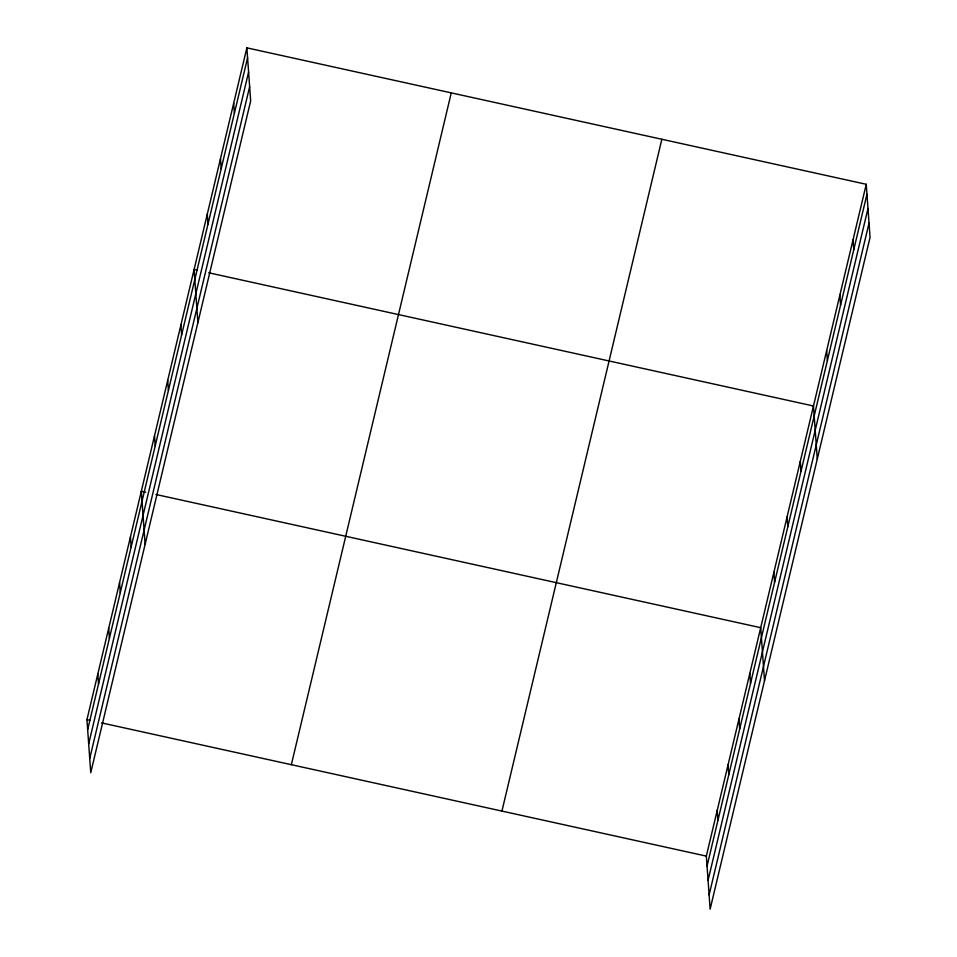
<?xml version="1.0" encoding="UTF-8"?>
<svg xmlns="http://www.w3.org/2000/svg" width="957" height="957" viewBox="0 0 957 957"><rect width="100%" height="100%" fill="white"/><g stroke="black" fill="none" stroke-linecap="round" stroke-linejoin="round"><path stroke-width="1.44" d="M246.87 47.85L250.662 100.892L90.748 772.706L86.943 719.676L246.87 47.85L866.252 184.294L870.057 237.324L710.13 909.15L706.338 856.108L866.252 184.294M87.661 729.653L247.576 57.827M88.678 743.864L248.605 72.038M89.731 758.494L249.645 86.68M291.347 764.691L451.261 92.877M501.935 811.081L661.849 139.267M707.044 866.085L866.958 194.271M708.072 880.296L867.987 208.482M709.113 894.939L869.028 223.125M197.01 270.197L194.092 269.551L197.896 322.593M208.698 272.769L813.474 405.995L817.278 459.025M145.703 492.221L141.325 491.252L145.117 544.294M155.919 494.47L760.707 627.696L764.511 680.726M86.943 719.676L89.874 720.31M101.55 722.882L706.338 856.108M853.058 239.717L853.776 249.693M839.863 295.139L840.581 305.116M826.669 350.561L827.386 360.55M800.279 461.418L800.997 471.394M787.097 516.84L787.802 526.817M773.902 572.262L774.608 582.251M749.833 673.381L750.551 683.358M738.96 719.066L739.677 729.043M728.086 764.739L728.791 774.727M717.212 810.423L717.917 820.412M233.675 103.272L234.381 113.249M220.481 158.695L221.199 168.683M207.286 214.129L208.004 224.105M180.897 324.973L181.615 334.95M167.702 380.396L168.42 390.384M154.508 435.83L155.225 445.806M130.451 536.937L131.157 546.914M119.577 582.622L120.283 592.598M108.703 628.306L109.409 638.283M97.829 673.991L98.535 683.968"/></g></svg>
